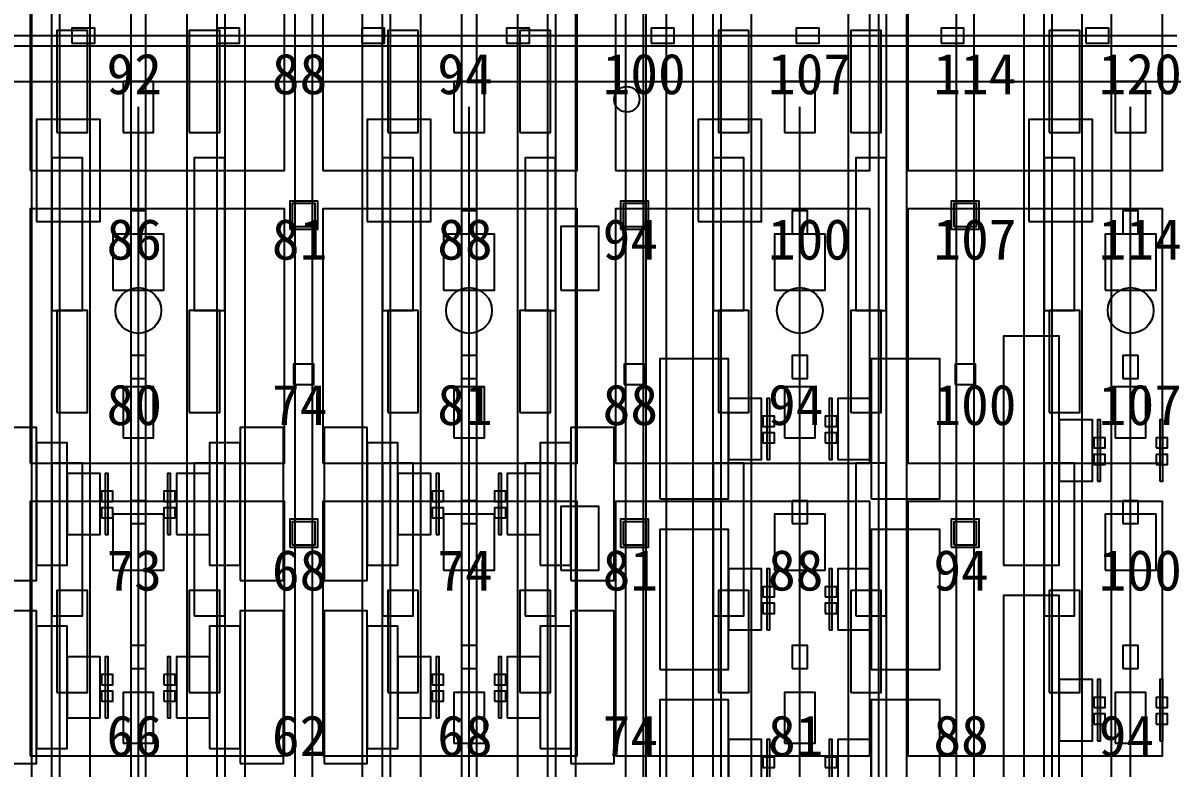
# Model space of a CAD drawing. Header units: metres. Extents: x -1640 to 1560, y -268 to 2338.
# Drawn here: x 94.21 to 139.22, y 1616.03 to 1645.3 of the extents above; entities that cross this region are included whole.
import ezdxf

# ---------------------------------------------------------------- set-up
doc = ezdxf.new("R2010")
doc.units = ezdxf.units.M
for name, color, linetype in [('1F_CHL', 4, 'Continuous'), ('1F_PUMP', 2, 'Continuous'), ('1F_SCR', 3, 'Continuous'), ('1F_STRUCT_COLUMN', 8, 'Continuous'), ('2F_CSF_LATERAL_RACK_CONCEPT', 9, 'Continuous'), ('2F_RFG', 5, 'Continuous'), ('2F_STRUCT_COLUMN', 8, 'Continuous'), ('2F_VMB', 6, 'Continuous'), ('3F_CLEANROOM_OVERHEAD_PIPE_DUCT_CONCEPT', 9, 'Continuous'), ('3F_CMP', 5, 'Continuous'), ('3F_EHS_EGRESS_DIST_M', 2, 'Continuous'), ('3F_EHS_EXTINGUISHER_HYDRANT_CABINET_CONCEPT', 1, 'Continuous'), ('3F_EHS_GAS_DETECTOR', 6, 'Continuous'), ('3F_ETCH', 2, 'Continuous'), ('3F_FOUP', 5, 'Continuous'), ('3F_OHT', 9, 'Continuous'), ('3F_OHTV', 1, 'Continuous'), ('3F_STK', 3, 'Continuous'), ('3F_STRUCT_COLUMN', 8, 'Continuous'), ('3F_TBAR', 6, 'Continuous'), ('3F_WET', 6, 'Continuous'), ('4F_FFU', 1, 'Continuous'), ('4F_STRUCT_PLENUM_TRUSS_CONCEPT', 9, 'Continuous'), ('5F_CHL', 4, 'Continuous'), ('5F_PUMP', 2, 'Continuous'), ('5F_SCR', 3, 'Continuous'), ('5F_STRUCT_COLUMN', 8, 'Continuous'), ('6F_CSF_LATERAL_RACK_CONCEPT', 9, 'Continuous'), ('6F_RFG', 5, 'Continuous'), ('6F_STRUCT_COLUMN', 8, 'Continuous'), ('6F_VMB', 6, 'Continuous'), ('7F_CLEANROOM_OVERHEAD_PIPE_DUCT_CONCEPT', 9, 'Continuous'), ('7F_CMP', 5, 'Continuous'), ('7F_EHS_EGRESS_DIST_M', 2, 'Continuous'), ('7F_EHS_EXTINGUISHER_HYDRANT_CABINET_CONCEPT', 1, 'Continuous'), ('7F_EHS_GAS_DETECTOR', 6, 'Continuous'), ('7F_ETCH', 2, 'Continuous'), ('7F_FOUP', 5, 'Continuous'), ('7F_OHT', 9, 'Continuous'), ('7F_OHTV', 1, 'Continuous'), ('7F_STK', 3, 'Continuous'), ('7F_STRUCT_COLUMN', 8, 'Continuous'), ('7F_TBAR', 6, 'Continuous'), ('7F_WET', 6, 'Continuous'), ('8F_FFU', 1, 'Continuous'), ('8F_STRUCT_PLENUM_TRUSS_CONCEPT', 9, 'Continuous'), ('EHS_TREATED_EXHAUST', 30, 'Continuous'), ('UTIL_ELEC.LV_CONCEPT', 2, 'Continuous'), ('UTIL_PCW.R_CONCEPT', 1, 'Continuous'), ('UTIL_PCW.S_CONCEPT', 6, 'Continuous')]:
    doc.layers.add(name, color=color, linetype=linetype)

msp = doc.modelspace()

# ---------------------------------------------------------------- linework, layer by layer
at = {"layer": '1F_CHL'}
for points in [[(115.35, 1634.8), (116.85, 1634.8), (116.85, 1637.3), (115.35, 1637.3)], [(115.35, 1623.8), (116.85, 1623.8), (116.85, 1626.3), (115.35, 1626.3)]]:
    msp.add_lwpolyline(points, close=True, dxfattribs=at)
at = {"layer": '1F_PUMP'}
for points in [[(95.55, 1641), (96.75, 1641), (96.75, 1645), (95.55, 1645)], [(100.75, 1641), (101.95, 1641), (101.95, 1645), (100.75, 1645)], [(108.55, 1641), (109.75, 1641), (109.75, 1645), (108.55, 1645)], [(113.75, 1641), (114.95, 1641), (114.95, 1645), (113.75, 1645)], [(121.55, 1641), (122.75, 1641), (122.75, 1645), (121.55, 1645)], [(126.75, 1641), (127.95, 1641), (127.95, 1645), (126.75, 1645)], [(134.55, 1641), (135.75, 1641), (135.75, 1645), (134.55, 1645)], [(95.55, 1630), (96.75, 1630), (96.75, 1634), (95.55, 1634)], [(100.75, 1630), (101.95, 1630), (101.95, 1634), (100.75, 1634)], [(108.55, 1630), (109.75, 1630), (109.75, 1634), (108.55, 1634)], [(113.75, 1630), (114.95, 1630), (114.95, 1634), (113.75, 1634)], [(121.55, 1630), (122.75, 1630), (122.75, 1634), (121.55, 1634)], [(126.75, 1630), (127.95, 1630), (127.95, 1634), (126.75, 1634)], [(134.55, 1630), (135.75, 1630), (135.75, 1634), (134.55, 1634)], [(95.55, 1619), (96.75, 1619), (96.75, 1623), (95.55, 1623)], [(100.75, 1619), (101.95, 1619), (101.95, 1623), (100.75, 1623)], [(108.55, 1619), (109.75, 1619), (109.75, 1623), (108.55, 1623)], [(113.75, 1619), (114.95, 1619), (114.95, 1623), (113.75, 1623)], [(121.55, 1619), (122.75, 1619), (122.75, 1623), (121.55, 1623)], [(126.75, 1619), (127.95, 1619), (127.95, 1623), (126.75, 1623)], [(134.55, 1619), (135.75, 1619), (135.75, 1623), (134.55, 1623)]]:
    msp.add_lwpolyline(points, close=True, dxfattribs=at)
at = {"layer": '1F_SCR'}
for points in [[(97.75, 1634.8), (99.75, 1634.8), (99.75, 1637), (97.75, 1637)], [(110.75, 1634.8), (112.75, 1634.8), (112.75, 1637), (110.75, 1637)], [(123.75, 1634.8), (125.75, 1634.8), (125.75, 1637), (123.75, 1637)], [(136.75, 1634.8), (138.75, 1634.8), (138.75, 1637), (136.75, 1637)], [(97.75, 1623.8), (99.75, 1623.8), (99.75, 1626), (97.75, 1626)], [(110.75, 1623.8), (112.75, 1623.8), (112.75, 1626), (110.75, 1626)], [(123.75, 1623.8), (125.75, 1623.8), (125.75, 1626), (123.75, 1626)], [(136.75, 1623.8), (138.75, 1623.8), (138.75, 1626), (136.75, 1626)]]:
    msp.add_lwpolyline(points, close=True, dxfattribs=at)
at = {"layer": '1F_STRUCT_COLUMN'}
for points in [[(104.7, 1637.2), (105.8, 1637.2), (105.8, 1638.3), (104.7, 1638.3)], [(117.7, 1637.2), (118.8, 1637.2), (118.8, 1638.3), (117.7, 1638.3)], [(130.7, 1637.2), (131.8, 1637.2), (131.8, 1638.3), (130.7, 1638.3)], [(104.7, 1624.7), (105.8, 1624.7), (105.8, 1625.8), (104.7, 1625.8)], [(117.7, 1624.7), (118.8, 1624.7), (118.8, 1625.8), (117.7, 1625.8)], [(130.7, 1624.7), (131.8, 1624.7), (131.8, 1625.8), (130.7, 1625.8)]]:
    msp.add_lwpolyline(points, close=True, dxfattribs=at)
at = {"layer": '2F_CSF_LATERAL_RACK_CONCEPT'}
for points in [[(94.55, 1573), (95.35, 1573), (95.35, 1719), (94.55, 1719)], [(102.15, 1573), (102.95, 1573), (102.95, 1719), (102.15, 1719)], [(107.55, 1573), (108.35, 1573), (108.35, 1719), (107.55, 1719)], [(115.15, 1573), (115.95, 1573), (115.95, 1719), (115.15, 1719)], [(120.55, 1573), (121.35, 1573), (121.35, 1719), (120.55, 1719)], [(128.15, 1573), (128.95, 1573), (128.95, 1719), (128.15, 1719)], [(133.55, 1573), (134.35, 1573), (134.35, 1719), (133.55, 1719)]]:
    msp.add_lwpolyline(points, close=True, dxfattribs=at)
at = {"layer": '2F_RFG'}
for points in [[(95.35, 1634), (96.55, 1634), (96.55, 1640), (95.35, 1640)], [(100.95, 1634), (102.15, 1634), (102.15, 1640), (100.95, 1640)], [(108.35, 1634), (109.55, 1634), (109.55, 1640), (108.35, 1640)], [(113.95, 1634), (115.15, 1634), (115.15, 1640), (113.95, 1640)], [(121.35, 1634), (122.55, 1634), (122.55, 1640), (121.35, 1640)], [(126.95, 1634), (128.15, 1634), (128.15, 1640), (126.95, 1640)], [(134.35, 1634), (135.55, 1634), (135.55, 1640), (134.35, 1640)], [(95.35, 1622), (96.55, 1622), (96.55, 1628), (95.35, 1628)], [(100.95, 1622), (102.15, 1622), (102.15, 1628), (100.95, 1628)], [(108.35, 1622), (109.55, 1622), (109.55, 1628), (108.35, 1628)], [(113.95, 1622), (115.15, 1622), (115.15, 1628), (113.95, 1628)], [(121.35, 1622), (122.55, 1622), (122.55, 1628), (121.35, 1628)], [(126.95, 1622), (128.15, 1622), (128.15, 1628), (126.95, 1628)], [(134.35, 1622), (135.55, 1622), (135.55, 1628), (134.35, 1628)]]:
    msp.add_lwpolyline(points, close=True, dxfattribs=at)
at = {"layer": '2F_STRUCT_COLUMN'}
for points in [[(104.8, 1637.3), (105.7, 1637.3), (105.7, 1638.2), (104.8, 1638.2)], [(117.8, 1637.3), (118.7, 1637.3), (118.7, 1638.2), (117.8, 1638.2)], [(130.8, 1637.3), (131.7, 1637.3), (131.7, 1638.2), (130.8, 1638.2)], [(104.8, 1624.8), (105.7, 1624.8), (105.7, 1625.7), (104.8, 1625.7)], [(117.8, 1624.8), (118.7, 1624.8), (118.7, 1625.7), (117.8, 1625.7)], [(130.8, 1624.8), (131.7, 1624.8), (131.7, 1625.7), (130.8, 1625.7)]]:
    msp.add_lwpolyline(points, close=True, dxfattribs=at)
at = {"layer": '2F_VMB'}
for points in [[(98.15, 1641), (99.35, 1641), (99.35, 1643), (98.15, 1643)], [(111.15, 1641), (112.35, 1641), (112.35, 1643), (111.15, 1643)], [(124.15, 1641), (125.35, 1641), (125.35, 1643), (124.15, 1643)], [(137.15, 1641), (138.35, 1641), (138.35, 1643), (137.15, 1643)], [(98.15, 1629), (99.35, 1629), (99.35, 1631), (98.15, 1631)], [(111.15, 1629), (112.35, 1629), (112.35, 1631), (111.15, 1631)], [(124.15, 1629), (125.35, 1629), (125.35, 1631), (124.15, 1631)], [(137.15, 1629), (138.35, 1629), (138.35, 1631), (137.15, 1631)], [(98.15, 1617), (99.35, 1617), (99.35, 1619), (98.15, 1619)], [(111.15, 1617), (112.35, 1617), (112.35, 1619), (111.15, 1619)], [(124.15, 1617), (125.35, 1617), (125.35, 1619), (124.15, 1619)], [(137.15, 1617), (138.35, 1617), (138.35, 1619), (137.15, 1619)]]:
    msp.add_lwpolyline(points, close=True, dxfattribs=at)
at = {"layer": '3F_CLEANROOM_OVERHEAD_PIPE_DUCT_CONCEPT'}
for points in [[(95.65, 1572), (96.85, 1572), (96.85, 1720), (95.65, 1720)], [(100.65, 1572), (101.85, 1572), (101.85, 1720), (100.65, 1720)], [(108.65, 1572), (109.85, 1572), (109.85, 1720), (108.65, 1720)], [(113.65, 1572), (114.85, 1572), (114.85, 1720), (113.65, 1720)], [(121.65, 1572), (122.85, 1572), (122.85, 1720), (121.65, 1720)], [(126.65, 1572), (127.85, 1572), (127.85, 1720), (126.65, 1720)], [(134.65, 1572), (135.85, 1572), (135.85, 1720), (134.65, 1720)]]:
    msp.add_lwpolyline(points, close=True, dxfattribs=at)
at = {"layer": '3F_CMP'}
for points in [[(119.25, 1626.6), (121.95, 1626.6), (121.95, 1632.1), (119.25, 1632.1)], [(127.55, 1626.6), (130.25, 1626.6), (130.25, 1632.1), (127.55, 1632.1)], [(121.95, 1628.15), (123.25, 1628.15), (123.25, 1630.55), (121.95, 1630.55)], [(126.25, 1628.15), (127.55, 1628.15), (127.55, 1630.55), (126.25, 1630.55)], [(119.25, 1619.9), (121.95, 1619.9), (121.95, 1625.4), (119.25, 1625.4)], [(127.55, 1619.9), (130.25, 1619.9), (130.25, 1625.4), (127.55, 1625.4)], [(121.95, 1621.45), (123.25, 1621.45), (123.25, 1623.85), (121.95, 1623.85)], [(126.25, 1621.45), (127.55, 1621.45), (127.55, 1623.85), (126.25, 1623.85)], [(119.25, 1613.2), (121.95, 1613.2), (121.95, 1618.7), (119.25, 1618.7)], [(127.55, 1613.2), (130.25, 1613.2), (130.25, 1618.7), (127.55, 1618.7)], [(121.95, 1614.75), (123.25, 1614.75), (123.25, 1617.15), (121.95, 1617.15)], [(126.25, 1614.75), (127.55, 1614.75), (127.55, 1617.15), (126.25, 1617.15)]]:
    msp.add_lwpolyline(points, close=True, dxfattribs=at)
at = {"layer": '3F_EHS_EXTINGUISHER_HYDRANT_CABINET_CONCEPT'}
msp.add_circle((117.95, 1642.3), 0.5, dxfattribs=at)
at = {"layer": '3F_EHS_GAS_DETECTOR'}
for centre in [(98.75, 1634), (111.75, 1634), (124.75, 1634), (137.75, 1634)]:
    msp.add_circle(centre, 0.9, dxfattribs=at)
at = {"layer": '3F_ETCH'}
for points in [[(93.05, 1623.4), (94.75, 1623.4), (94.75, 1629.4), (93.05, 1629.4)], [(102.75, 1623.4), (104.45, 1623.4), (104.45, 1629.4), (102.75, 1629.4)], [(106.05, 1623.4), (107.75, 1623.4), (107.75, 1629.4), (106.05, 1629.4)], [(115.75, 1623.4), (117.45, 1623.4), (117.45, 1629.4), (115.75, 1629.4)], [(94.75, 1624), (95.95, 1624), (95.95, 1628.8), (94.75, 1628.8)], [(101.55, 1624), (102.75, 1624), (102.75, 1628.8), (101.55, 1628.8)], [(107.75, 1624), (108.95, 1624), (108.95, 1628.8), (107.75, 1628.8)], [(114.55, 1624), (115.75, 1624), (115.75, 1628.8), (114.55, 1628.8)], [(95.95, 1625.2), (97.25, 1625.2), (97.25, 1627.6), (95.95, 1627.6)], [(100.25, 1625.2), (101.55, 1625.2), (101.55, 1627.6), (100.25, 1627.6)], [(108.95, 1625.2), (110.25, 1625.2), (110.25, 1627.6), (108.95, 1627.6)], [(113.25, 1625.2), (114.55, 1625.2), (114.55, 1627.6), (113.25, 1627.6)], [(93.05, 1616.2), (94.75, 1616.2), (94.75, 1622.2), (93.05, 1622.2)], [(102.75, 1616.2), (104.45, 1616.2), (104.45, 1622.2), (102.75, 1622.2)], [(106.05, 1616.2), (107.75, 1616.2), (107.75, 1622.2), (106.05, 1622.2)], [(115.75, 1616.2), (117.45, 1616.2), (117.45, 1622.2), (115.75, 1622.2)], [(94.75, 1616.8), (95.95, 1616.8), (95.95, 1621.6), (94.75, 1621.6)], [(101.55, 1616.8), (102.75, 1616.8), (102.75, 1621.6), (101.55, 1621.6)], [(107.75, 1616.8), (108.95, 1616.8), (108.95, 1621.6), (107.75, 1621.6)], [(114.55, 1616.8), (115.75, 1616.8), (115.75, 1621.6), (114.55, 1621.6)], [(95.95, 1618), (97.25, 1618), (97.25, 1620.4), (95.95, 1620.4)], [(100.25, 1618), (101.55, 1618), (101.55, 1620.4), (100.25, 1620.4)], [(108.95, 1618), (110.25, 1618), (110.25, 1620.4), (108.95, 1620.4)], [(113.25, 1618), (114.55, 1618), (114.55, 1620.4), (113.25, 1620.4)]]:
    msp.add_lwpolyline(points, close=True, dxfattribs=at)
at = {"layer": '3F_FOUP'}
for points in [[(123.3, 1629.45), (123.75, 1629.45), (123.75, 1629.85), (123.3, 1629.85)], [(125.75, 1629.45), (126.2, 1629.45), (126.2, 1629.85), (125.75, 1629.85)], [(123.3, 1628.8), (123.75, 1628.8), (123.75, 1629.2), (123.3, 1629.2)], [(125.75, 1628.8), (126.2, 1628.8), (126.2, 1629.2), (125.75, 1629.2)], [(136.3, 1628.6), (136.75, 1628.6), (136.75, 1629), (136.3, 1629)], [(138.75, 1628.6), (139.2, 1628.6), (139.2, 1629), (138.75, 1629)], [(136.3, 1627.95), (136.75, 1627.95), (136.75, 1628.35), (136.3, 1628.35)], [(138.75, 1627.95), (139.2, 1627.95), (139.2, 1628.35), (138.75, 1628.35)], [(97.3, 1626.5), (97.75, 1626.5), (97.75, 1626.9), (97.3, 1626.9)], [(99.75, 1626.5), (100.2, 1626.5), (100.2, 1626.9), (99.75, 1626.9)], [(110.3, 1626.5), (110.75, 1626.5), (110.75, 1626.9), (110.3, 1626.9)], [(112.75, 1626.5), (113.2, 1626.5), (113.2, 1626.9), (112.75, 1626.9)], [(97.3, 1625.85), (97.75, 1625.85), (97.75, 1626.25), (97.3, 1626.25)], [(99.75, 1625.85), (100.2, 1625.85), (100.2, 1626.25), (99.75, 1626.25)], [(110.3, 1625.85), (110.75, 1625.85), (110.75, 1626.25), (110.3, 1626.25)], [(112.75, 1625.85), (113.2, 1625.85), (113.2, 1626.25), (112.75, 1626.25)], [(123.3, 1622.75), (123.75, 1622.75), (123.75, 1623.15), (123.3, 1623.15)], [(125.75, 1622.75), (126.2, 1622.75), (126.2, 1623.15), (125.75, 1623.15)], [(123.3, 1622.1), (123.75, 1622.1), (123.75, 1622.5), (123.3, 1622.5)], [(125.75, 1622.1), (126.2, 1622.1), (126.2, 1622.5), (125.75, 1622.5)], [(97.3, 1619.3), (97.75, 1619.3), (97.75, 1619.7), (97.3, 1619.7)], [(99.75, 1619.3), (100.2, 1619.3), (100.2, 1619.7), (99.75, 1619.7)], [(110.3, 1619.3), (110.75, 1619.3), (110.75, 1619.7), (110.3, 1619.7)], [(112.75, 1619.3), (113.2, 1619.3), (113.2, 1619.7), (112.75, 1619.7)], [(97.3, 1618.65), (97.75, 1618.65), (97.75, 1619.05), (97.3, 1619.05)], [(99.75, 1618.65), (100.2, 1618.65), (100.2, 1619.05), (99.75, 1619.05)], [(110.3, 1618.65), (110.75, 1618.65), (110.75, 1619.05), (110.3, 1619.05)], [(112.75, 1618.65), (113.2, 1618.65), (113.2, 1619.05), (112.75, 1619.05)], [(136.3, 1618.4), (136.75, 1618.4), (136.75, 1618.8), (136.3, 1618.8)], [(138.75, 1618.4), (139.2, 1618.4), (139.2, 1618.8), (138.75, 1618.8)], [(136.3, 1617.75), (136.75, 1617.75), (136.75, 1618.15), (136.3, 1618.15)], [(138.75, 1617.75), (139.2, 1617.75), (139.2, 1618.15), (138.75, 1618.15)], [(123.3, 1616.05), (123.75, 1616.05), (123.75, 1616.45), (123.3, 1616.45)], [(125.75, 1616.05), (126.2, 1616.05), (126.2, 1616.45), (125.75, 1616.45)]]:
    msp.add_lwpolyline(points, close=True, dxfattribs=at)
at = {"layer": '3F_OHT'}
for p, q in [((-31.5, 1644.8), (190, 1644.8)), ((98.75, 1572), (98.75, 1642)), ((111.75, 1572), (111.75, 1642)), ((124.75, 1572), (124.75, 1642)), ((137.75, 1572), (137.75, 1642))]:
    msp.add_line(p, q, dxfattribs=at)
at = {"layer": '3F_OHTV'}
for points in [[(96.14, 1644.5), (97.04, 1644.5), (97.04, 1645.1), (96.14, 1645.1)], [(101.83, 1644.5), (102.73, 1644.5), (102.73, 1645.1), (101.83, 1645.1)], [(107.53, 1644.5), (108.43, 1644.5), (108.43, 1645.1), (107.53, 1645.1)], [(113.22, 1644.5), (114.12, 1644.5), (114.12, 1645.1), (113.22, 1645.1)], [(118.91, 1644.5), (119.81, 1644.5), (119.81, 1645.1), (118.91, 1645.1)], [(124.61, 1644.5), (125.51, 1644.5), (125.51, 1645.1), (124.61, 1645.1)], [(130.3, 1644.5), (131.2, 1644.5), (131.2, 1645.1), (130.3, 1645.1)], [(135.99, 1644.5), (136.89, 1644.5), (136.89, 1645.1), (135.99, 1645.1)], [(98.45, 1637.02), (99.05, 1637.02), (99.05, 1637.92), (98.45, 1637.92)], [(111.45, 1637.02), (112.05, 1637.02), (112.05, 1637.92), (111.45, 1637.92)], [(124.45, 1637.02), (125.05, 1637.02), (125.05, 1637.92), (124.45, 1637.92)], [(137.45, 1637.02), (138.05, 1637.02), (138.05, 1637.92), (137.45, 1637.92)], [(98.45, 1631.33), (99.05, 1631.33), (99.05, 1632.23), (98.45, 1632.23)], [(111.45, 1631.33), (112.05, 1631.33), (112.05, 1632.23), (111.45, 1632.23)], [(124.45, 1631.33), (125.05, 1631.33), (125.05, 1632.23), (124.45, 1632.23)], [(137.45, 1631.33), (138.05, 1631.33), (138.05, 1632.23), (137.45, 1632.23)], [(98.45, 1625.63), (99.05, 1625.63), (99.05, 1626.53), (98.45, 1626.53)], [(111.45, 1625.63), (112.05, 1625.63), (112.05, 1626.53), (111.45, 1626.53)], [(124.45, 1625.63), (125.05, 1625.63), (125.05, 1626.53), (124.45, 1626.53)], [(137.45, 1625.63), (138.05, 1625.63), (138.05, 1626.53), (137.45, 1626.53)], [(98.45, 1619.94), (99.05, 1619.94), (99.05, 1620.84), (98.45, 1620.84)], [(111.45, 1619.94), (112.05, 1619.94), (112.05, 1620.84), (111.45, 1620.84)], [(124.45, 1619.94), (125.05, 1619.94), (125.05, 1620.84), (124.45, 1620.84)], [(137.45, 1619.94), (138.05, 1619.94), (138.05, 1620.84), (137.45, 1620.84)]]:
    msp.add_lwpolyline(points, close=True, dxfattribs=at)
at = {"layer": '3F_STK'}
for points in [[(94.75, 1637.5), (97.25, 1637.5), (97.25, 1641.5), (94.75, 1641.5)], [(107.75, 1637.5), (110.25, 1637.5), (110.25, 1641.5), (107.75, 1641.5)], [(120.75, 1637.5), (123.25, 1637.5), (123.25, 1641.5), (120.75, 1641.5)], [(133.75, 1637.5), (136.25, 1637.5), (136.25, 1641.5), (133.75, 1641.5)]]:
    msp.add_lwpolyline(points, close=True, dxfattribs=at)
at = {"layer": '3F_STRUCT_COLUMN'}
for points in [[(104.85, 1631.1), (105.65, 1631.1), (105.65, 1631.9), (104.85, 1631.9)], [(117.85, 1631.1), (118.65, 1631.1), (118.65, 1631.9), (117.85, 1631.9)], [(130.85, 1631.1), (131.65, 1631.1), (131.65, 1631.9), (130.85, 1631.9)]]:
    msp.add_lwpolyline(points, close=True, dxfattribs=at)
at = {"layer": '3F_TBAR'}
for points in [[(123.45, 1628.15), (123.57, 1628.15), (123.57, 1630.55), (123.45, 1630.55)], [(125.9, 1628.15), (126.02, 1628.15), (126.02, 1630.55), (125.9, 1630.55)], [(136.45, 1627.3), (136.57, 1627.3), (136.57, 1629.7), (136.45, 1629.7)], [(138.9, 1627.3), (139.02, 1627.3), (139.02, 1629.7), (138.9, 1629.7)], [(97.45, 1625.2), (97.57, 1625.2), (97.57, 1627.6), (97.45, 1627.6)], [(99.9, 1625.2), (100.02, 1625.2), (100.02, 1627.6), (99.9, 1627.6)], [(110.45, 1625.2), (110.57, 1625.2), (110.57, 1627.6), (110.45, 1627.6)], [(112.9, 1625.2), (113.02, 1625.2), (113.02, 1627.6), (112.9, 1627.6)], [(123.45, 1621.45), (123.57, 1621.45), (123.57, 1623.85), (123.45, 1623.85)], [(125.9, 1621.45), (126.02, 1621.45), (126.02, 1623.85), (125.9, 1623.85)], [(97.45, 1618), (97.57, 1618), (97.57, 1620.4), (97.45, 1620.4)], [(99.9, 1618), (100.02, 1618), (100.02, 1620.4), (99.9, 1620.4)], [(110.45, 1618), (110.57, 1618), (110.57, 1620.4), (110.45, 1620.4)], [(112.9, 1618), (113.02, 1618), (113.02, 1620.4), (112.9, 1620.4)], [(136.45, 1617.1), (136.57, 1617.1), (136.57, 1619.5), (136.45, 1619.5)], [(138.9, 1617.1), (139.02, 1617.1), (139.02, 1619.5), (138.9, 1619.5)], [(123.45, 1614.75), (123.57, 1614.75), (123.57, 1617.15), (123.45, 1617.15)], [(125.9, 1614.75), (126.02, 1614.75), (126.02, 1617.15), (125.9, 1617.15)]]:
    msp.add_lwpolyline(points, close=True, dxfattribs=at)
at = {"layer": '3F_WET'}
for points in [[(132.75, 1624), (134.95, 1624), (134.95, 1633), (132.75, 1633)], [(134.95, 1627.3), (136.25, 1627.3), (136.25, 1629.7), (134.95, 1629.7)], [(132.75, 1613.8), (134.95, 1613.8), (134.95, 1622.8), (132.75, 1622.8)], [(134.95, 1617.1), (136.25, 1617.1), (136.25, 1619.5), (134.95, 1619.5)]]:
    msp.add_lwpolyline(points, close=True, dxfattribs=at)
at = {"layer": '4F_FFU'}
for points in [[(94.5, 1639.5), (104.5, 1639.5), (104.5, 1649.5), (94.5, 1649.5)], [(106, 1639.5), (116, 1639.5), (116, 1649.5), (106, 1649.5)], [(117.5, 1639.5), (127.5, 1639.5), (127.5, 1649.5), (117.5, 1649.5)], [(129, 1639.5), (139, 1639.5), (139, 1649.5), (129, 1649.5)], [(94.5, 1628), (104.5, 1628), (104.5, 1638), (94.5, 1638)], [(106, 1628), (116, 1628), (116, 1638), (106, 1638)], [(117.5, 1628), (127.5, 1628), (127.5, 1638), (117.5, 1638)], [(129, 1628), (139, 1628), (139, 1638), (129, 1638)], [(94.5, 1616.5), (104.5, 1616.5), (104.5, 1626.5), (94.5, 1626.5)], [(106, 1616.5), (116, 1616.5), (116, 1626.5), (106, 1626.5)], [(117.5, 1616.5), (127.5, 1616.5), (127.5, 1626.5), (117.5, 1626.5)], [(129, 1616.5), (139, 1616.5), (139, 1626.5), (129, 1626.5)]]:
    msp.add_lwpolyline(points, close=True, dxfattribs=at)
at = {"layer": '4F_STRUCT_PLENUM_TRUSS_CONCEPT'}
for points in [[(104.9, 1569), (105.6, 1569), (105.6, 1723), (104.9, 1723)], [(117.9, 1569), (118.6, 1569), (118.6, 1723), (117.9, 1723)], [(130.9, 1569), (131.6, 1569), (131.6, 1723), (130.9, 1723)]]:
    msp.add_lwpolyline(points, close=True, dxfattribs=at)
at = {"layer": '5F_CHL'}
for points in [[(115.35, 1634.8), (116.85, 1634.8), (116.85, 1637.3), (115.35, 1637.3)], [(115.35, 1623.8), (116.85, 1623.8), (116.85, 1626.3), (115.35, 1626.3)]]:
    msp.add_lwpolyline(points, close=True, dxfattribs=at)
at = {"layer": '5F_PUMP'}
for points in [[(95.55, 1641), (96.75, 1641), (96.75, 1645), (95.55, 1645)], [(100.75, 1641), (101.95, 1641), (101.95, 1645), (100.75, 1645)], [(108.55, 1641), (109.75, 1641), (109.75, 1645), (108.55, 1645)], [(113.75, 1641), (114.95, 1641), (114.95, 1645), (113.75, 1645)], [(121.55, 1641), (122.75, 1641), (122.75, 1645), (121.55, 1645)], [(126.75, 1641), (127.95, 1641), (127.95, 1645), (126.75, 1645)], [(134.55, 1641), (135.75, 1641), (135.75, 1645), (134.55, 1645)], [(95.55, 1630), (96.75, 1630), (96.75, 1634), (95.55, 1634)], [(100.75, 1630), (101.95, 1630), (101.95, 1634), (100.75, 1634)], [(108.55, 1630), (109.75, 1630), (109.75, 1634), (108.55, 1634)], [(113.75, 1630), (114.95, 1630), (114.95, 1634), (113.75, 1634)], [(121.55, 1630), (122.75, 1630), (122.75, 1634), (121.55, 1634)], [(126.75, 1630), (127.95, 1630), (127.95, 1634), (126.75, 1634)], [(134.55, 1630), (135.75, 1630), (135.75, 1634), (134.55, 1634)], [(95.55, 1619), (96.75, 1619), (96.75, 1623), (95.55, 1623)], [(100.75, 1619), (101.95, 1619), (101.95, 1623), (100.75, 1623)], [(108.55, 1619), (109.75, 1619), (109.75, 1623), (108.55, 1623)], [(113.75, 1619), (114.95, 1619), (114.95, 1623), (113.75, 1623)], [(121.55, 1619), (122.75, 1619), (122.75, 1623), (121.55, 1623)], [(126.75, 1619), (127.95, 1619), (127.95, 1623), (126.75, 1623)], [(134.55, 1619), (135.75, 1619), (135.75, 1623), (134.55, 1623)]]:
    msp.add_lwpolyline(points, close=True, dxfattribs=at)
at = {"layer": '5F_SCR'}
for points in [[(97.75, 1634.8), (99.75, 1634.8), (99.75, 1637), (97.75, 1637)], [(110.75, 1634.8), (112.75, 1634.8), (112.75, 1637), (110.75, 1637)], [(123.75, 1634.8), (125.75, 1634.8), (125.75, 1637), (123.75, 1637)], [(136.75, 1634.8), (138.75, 1634.8), (138.75, 1637), (136.75, 1637)], [(97.75, 1623.8), (99.75, 1623.8), (99.75, 1626), (97.75, 1626)], [(110.75, 1623.8), (112.75, 1623.8), (112.75, 1626), (110.75, 1626)], [(123.75, 1623.8), (125.75, 1623.8), (125.75, 1626), (123.75, 1626)], [(136.75, 1623.8), (138.75, 1623.8), (138.75, 1626), (136.75, 1626)]]:
    msp.add_lwpolyline(points, close=True, dxfattribs=at)
at = {"layer": '5F_STRUCT_COLUMN'}
for points in [[(104.7, 1637.2), (105.8, 1637.2), (105.8, 1638.3), (104.7, 1638.3)], [(117.7, 1637.2), (118.8, 1637.2), (118.8, 1638.3), (117.7, 1638.3)], [(130.7, 1637.2), (131.8, 1637.2), (131.8, 1638.3), (130.7, 1638.3)], [(104.7, 1624.7), (105.8, 1624.7), (105.8, 1625.8), (104.7, 1625.8)], [(117.7, 1624.7), (118.8, 1624.7), (118.8, 1625.8), (117.7, 1625.8)], [(130.7, 1624.7), (131.8, 1624.7), (131.8, 1625.8), (130.7, 1625.8)]]:
    msp.add_lwpolyline(points, close=True, dxfattribs=at)
at = {"layer": '6F_CSF_LATERAL_RACK_CONCEPT'}
for points in [[(94.55, 1573), (95.35, 1573), (95.35, 1719), (94.55, 1719)], [(102.15, 1573), (102.95, 1573), (102.95, 1719), (102.15, 1719)], [(107.55, 1573), (108.35, 1573), (108.35, 1719), (107.55, 1719)], [(115.15, 1573), (115.95, 1573), (115.95, 1719), (115.15, 1719)], [(120.55, 1573), (121.35, 1573), (121.35, 1719), (120.55, 1719)], [(128.15, 1573), (128.95, 1573), (128.95, 1719), (128.15, 1719)], [(133.55, 1573), (134.35, 1573), (134.35, 1719), (133.55, 1719)]]:
    msp.add_lwpolyline(points, close=True, dxfattribs=at)
at = {"layer": '6F_RFG'}
for points in [[(95.35, 1634), (96.55, 1634), (96.55, 1640), (95.35, 1640)], [(100.95, 1634), (102.15, 1634), (102.15, 1640), (100.95, 1640)], [(108.35, 1634), (109.55, 1634), (109.55, 1640), (108.35, 1640)], [(113.95, 1634), (115.15, 1634), (115.15, 1640), (113.95, 1640)], [(121.35, 1634), (122.55, 1634), (122.55, 1640), (121.35, 1640)], [(126.95, 1634), (128.15, 1634), (128.15, 1640), (126.95, 1640)], [(134.35, 1634), (135.55, 1634), (135.55, 1640), (134.35, 1640)], [(95.35, 1622), (96.55, 1622), (96.55, 1628), (95.35, 1628)], [(100.95, 1622), (102.15, 1622), (102.15, 1628), (100.95, 1628)], [(108.35, 1622), (109.55, 1622), (109.55, 1628), (108.35, 1628)], [(113.95, 1622), (115.15, 1622), (115.15, 1628), (113.95, 1628)], [(121.35, 1622), (122.55, 1622), (122.55, 1628), (121.35, 1628)], [(126.95, 1622), (128.15, 1622), (128.15, 1628), (126.95, 1628)], [(134.35, 1622), (135.55, 1622), (135.55, 1628), (134.35, 1628)]]:
    msp.add_lwpolyline(points, close=True, dxfattribs=at)
at = {"layer": '6F_STRUCT_COLUMN'}
for points in [[(104.8, 1637.3), (105.7, 1637.3), (105.7, 1638.2), (104.8, 1638.2)], [(117.8, 1637.3), (118.7, 1637.3), (118.7, 1638.2), (117.8, 1638.2)], [(130.8, 1637.3), (131.7, 1637.3), (131.7, 1638.2), (130.8, 1638.2)], [(104.8, 1624.8), (105.7, 1624.8), (105.7, 1625.7), (104.8, 1625.7)], [(117.8, 1624.8), (118.7, 1624.8), (118.7, 1625.7), (117.8, 1625.7)], [(130.8, 1624.8), (131.7, 1624.8), (131.7, 1625.7), (130.8, 1625.7)]]:
    msp.add_lwpolyline(points, close=True, dxfattribs=at)
at = {"layer": '6F_VMB'}
for points in [[(98.15, 1641), (99.35, 1641), (99.35, 1643), (98.15, 1643)], [(111.15, 1641), (112.35, 1641), (112.35, 1643), (111.15, 1643)], [(124.15, 1641), (125.35, 1641), (125.35, 1643), (124.15, 1643)], [(137.15, 1641), (138.35, 1641), (138.35, 1643), (137.15, 1643)], [(98.15, 1629), (99.35, 1629), (99.35, 1631), (98.15, 1631)], [(111.15, 1629), (112.35, 1629), (112.35, 1631), (111.15, 1631)], [(124.15, 1629), (125.35, 1629), (125.35, 1631), (124.15, 1631)], [(137.15, 1629), (138.35, 1629), (138.35, 1631), (137.15, 1631)], [(98.15, 1617), (99.35, 1617), (99.35, 1619), (98.15, 1619)], [(111.15, 1617), (112.35, 1617), (112.35, 1619), (111.15, 1619)], [(124.15, 1617), (125.35, 1617), (125.35, 1619), (124.15, 1619)], [(137.15, 1617), (138.35, 1617), (138.35, 1619), (137.15, 1619)]]:
    msp.add_lwpolyline(points, close=True, dxfattribs=at)
at = {"layer": '7F_CLEANROOM_OVERHEAD_PIPE_DUCT_CONCEPT'}
for points in [[(95.65, 1572), (96.85, 1572), (96.85, 1720), (95.65, 1720)], [(100.65, 1572), (101.85, 1572), (101.85, 1720), (100.65, 1720)], [(108.65, 1572), (109.85, 1572), (109.85, 1720), (108.65, 1720)], [(113.65, 1572), (114.85, 1572), (114.85, 1720), (113.65, 1720)], [(121.65, 1572), (122.85, 1572), (122.85, 1720), (121.65, 1720)], [(126.65, 1572), (127.85, 1572), (127.85, 1720), (126.65, 1720)], [(134.65, 1572), (135.85, 1572), (135.85, 1720), (134.65, 1720)]]:
    msp.add_lwpolyline(points, close=True, dxfattribs=at)
at = {"layer": '7F_CMP'}
for points in [[(119.25, 1626.6), (121.95, 1626.6), (121.95, 1632.1), (119.25, 1632.1)], [(127.55, 1626.6), (130.25, 1626.6), (130.25, 1632.1), (127.55, 1632.1)], [(121.95, 1628.15), (123.25, 1628.15), (123.25, 1630.55), (121.95, 1630.55)], [(126.25, 1628.15), (127.55, 1628.15), (127.55, 1630.55), (126.25, 1630.55)], [(119.25, 1619.9), (121.95, 1619.9), (121.95, 1625.4), (119.25, 1625.4)], [(127.55, 1619.9), (130.25, 1619.9), (130.25, 1625.4), (127.55, 1625.4)], [(121.95, 1621.45), (123.25, 1621.45), (123.25, 1623.85), (121.95, 1623.85)], [(126.25, 1621.45), (127.55, 1621.45), (127.55, 1623.85), (126.25, 1623.85)], [(119.25, 1613.2), (121.95, 1613.2), (121.95, 1618.7), (119.25, 1618.7)], [(127.55, 1613.2), (130.25, 1613.2), (130.25, 1618.7), (127.55, 1618.7)], [(121.95, 1614.75), (123.25, 1614.75), (123.25, 1617.15), (121.95, 1617.15)], [(126.25, 1614.75), (127.55, 1614.75), (127.55, 1617.15), (126.25, 1617.15)]]:
    msp.add_lwpolyline(points, close=True, dxfattribs=at)
at = {"layer": '7F_EHS_EXTINGUISHER_HYDRANT_CABINET_CONCEPT'}
msp.add_circle((117.95, 1642.3), 0.5, dxfattribs=at)
at = {"layer": '7F_EHS_GAS_DETECTOR'}
for centre in [(98.75, 1634), (111.75, 1634), (124.75, 1634), (137.75, 1634)]:
    msp.add_circle(centre, 0.9, dxfattribs=at)
at = {"layer": '7F_ETCH'}
for points in [[(93.05, 1623.4), (94.75, 1623.4), (94.75, 1629.4), (93.05, 1629.4)], [(102.75, 1623.4), (104.45, 1623.4), (104.45, 1629.4), (102.75, 1629.4)], [(106.05, 1623.4), (107.75, 1623.4), (107.75, 1629.4), (106.05, 1629.4)], [(115.75, 1623.4), (117.45, 1623.4), (117.45, 1629.4), (115.75, 1629.4)], [(94.75, 1624), (95.95, 1624), (95.95, 1628.8), (94.75, 1628.8)], [(101.55, 1624), (102.75, 1624), (102.75, 1628.8), (101.55, 1628.8)], [(107.75, 1624), (108.95, 1624), (108.95, 1628.8), (107.75, 1628.8)], [(114.55, 1624), (115.75, 1624), (115.75, 1628.8), (114.55, 1628.8)], [(95.95, 1625.2), (97.25, 1625.2), (97.25, 1627.6), (95.95, 1627.6)], [(100.25, 1625.2), (101.55, 1625.2), (101.55, 1627.6), (100.25, 1627.6)], [(108.95, 1625.2), (110.25, 1625.2), (110.25, 1627.6), (108.95, 1627.6)], [(113.25, 1625.2), (114.55, 1625.2), (114.55, 1627.6), (113.25, 1627.6)], [(93.05, 1616.2), (94.75, 1616.2), (94.75, 1622.2), (93.05, 1622.2)], [(102.75, 1616.2), (104.45, 1616.2), (104.45, 1622.2), (102.75, 1622.2)], [(106.05, 1616.2), (107.75, 1616.2), (107.75, 1622.2), (106.05, 1622.2)], [(115.75, 1616.2), (117.45, 1616.2), (117.45, 1622.2), (115.75, 1622.2)], [(94.75, 1616.8), (95.95, 1616.8), (95.95, 1621.6), (94.75, 1621.6)], [(101.55, 1616.8), (102.75, 1616.8), (102.75, 1621.6), (101.55, 1621.6)], [(107.75, 1616.8), (108.95, 1616.8), (108.95, 1621.6), (107.75, 1621.6)], [(114.55, 1616.8), (115.75, 1616.8), (115.75, 1621.6), (114.55, 1621.6)], [(95.95, 1618), (97.25, 1618), (97.25, 1620.4), (95.95, 1620.4)], [(100.25, 1618), (101.55, 1618), (101.55, 1620.4), (100.25, 1620.4)], [(108.95, 1618), (110.25, 1618), (110.25, 1620.4), (108.95, 1620.4)], [(113.25, 1618), (114.55, 1618), (114.55, 1620.4), (113.25, 1620.4)]]:
    msp.add_lwpolyline(points, close=True, dxfattribs=at)
at = {"layer": '7F_FOUP'}
for points in [[(123.3, 1629.45), (123.75, 1629.45), (123.75, 1629.85), (123.3, 1629.85)], [(125.75, 1629.45), (126.2, 1629.45), (126.2, 1629.85), (125.75, 1629.85)], [(123.3, 1628.8), (123.75, 1628.8), (123.75, 1629.2), (123.3, 1629.2)], [(125.75, 1628.8), (126.2, 1628.8), (126.2, 1629.2), (125.75, 1629.2)], [(136.3, 1628.6), (136.75, 1628.6), (136.75, 1629), (136.3, 1629)], [(138.75, 1628.6), (139.2, 1628.6), (139.2, 1629), (138.75, 1629)], [(136.3, 1627.95), (136.75, 1627.95), (136.75, 1628.35), (136.3, 1628.35)], [(138.75, 1627.95), (139.2, 1627.95), (139.2, 1628.35), (138.75, 1628.35)], [(97.3, 1626.5), (97.75, 1626.5), (97.75, 1626.9), (97.3, 1626.9)], [(99.75, 1626.5), (100.2, 1626.5), (100.2, 1626.9), (99.75, 1626.9)], [(110.3, 1626.5), (110.75, 1626.5), (110.75, 1626.9), (110.3, 1626.9)], [(112.75, 1626.5), (113.2, 1626.5), (113.2, 1626.9), (112.75, 1626.9)], [(97.3, 1625.85), (97.75, 1625.85), (97.75, 1626.25), (97.3, 1626.25)], [(99.75, 1625.85), (100.2, 1625.85), (100.2, 1626.25), (99.75, 1626.25)], [(110.3, 1625.85), (110.75, 1625.85), (110.75, 1626.25), (110.3, 1626.25)], [(112.75, 1625.85), (113.2, 1625.85), (113.2, 1626.25), (112.75, 1626.25)], [(123.3, 1622.75), (123.75, 1622.75), (123.75, 1623.15), (123.3, 1623.15)], [(125.75, 1622.75), (126.2, 1622.75), (126.2, 1623.15), (125.75, 1623.15)], [(123.3, 1622.1), (123.75, 1622.1), (123.75, 1622.5), (123.3, 1622.5)], [(125.75, 1622.1), (126.2, 1622.1), (126.2, 1622.5), (125.75, 1622.5)], [(97.3, 1619.3), (97.75, 1619.3), (97.75, 1619.7), (97.3, 1619.7)], [(99.75, 1619.3), (100.2, 1619.3), (100.2, 1619.7), (99.75, 1619.7)], [(110.3, 1619.3), (110.75, 1619.3), (110.75, 1619.7), (110.3, 1619.7)], [(112.75, 1619.3), (113.2, 1619.3), (113.2, 1619.7), (112.75, 1619.7)], [(97.3, 1618.65), (97.75, 1618.65), (97.75, 1619.05), (97.3, 1619.05)], [(99.75, 1618.65), (100.2, 1618.65), (100.2, 1619.05), (99.75, 1619.05)], [(110.3, 1618.65), (110.75, 1618.65), (110.75, 1619.05), (110.3, 1619.05)], [(112.75, 1618.65), (113.2, 1618.65), (113.2, 1619.05), (112.75, 1619.05)], [(136.3, 1618.4), (136.75, 1618.4), (136.75, 1618.8), (136.3, 1618.8)], [(138.75, 1618.4), (139.2, 1618.4), (139.2, 1618.8), (138.75, 1618.8)], [(136.3, 1617.75), (136.75, 1617.75), (136.75, 1618.15), (136.3, 1618.15)], [(138.75, 1617.75), (139.2, 1617.75), (139.2, 1618.15), (138.75, 1618.15)], [(123.3, 1616.05), (123.75, 1616.05), (123.75, 1616.45), (123.3, 1616.45)], [(125.75, 1616.05), (126.2, 1616.05), (126.2, 1616.45), (125.75, 1616.45)]]:
    msp.add_lwpolyline(points, close=True, dxfattribs=at)
at = {"layer": '7F_OHT'}
for p, q in [((-31.5, 1644.8), (190, 1644.8)), ((98.75, 1572), (98.75, 1642)), ((111.75, 1572), (111.75, 1642)), ((124.75, 1572), (124.75, 1642)), ((137.75, 1572), (137.75, 1642))]:
    msp.add_line(p, q, dxfattribs=at)
at = {"layer": '7F_OHTV'}
for points in [[(96.14, 1644.5), (97.04, 1644.5), (97.04, 1645.1), (96.14, 1645.1)], [(101.83, 1644.5), (102.73, 1644.5), (102.73, 1645.1), (101.83, 1645.1)], [(107.53, 1644.5), (108.43, 1644.5), (108.43, 1645.1), (107.53, 1645.1)], [(113.22, 1644.5), (114.12, 1644.5), (114.12, 1645.1), (113.22, 1645.1)], [(118.91, 1644.5), (119.81, 1644.5), (119.81, 1645.1), (118.91, 1645.1)], [(124.61, 1644.5), (125.51, 1644.5), (125.51, 1645.1), (124.61, 1645.1)], [(130.3, 1644.5), (131.2, 1644.5), (131.2, 1645.1), (130.3, 1645.1)], [(135.99, 1644.5), (136.89, 1644.5), (136.89, 1645.1), (135.99, 1645.1)], [(98.45, 1637.02), (99.05, 1637.02), (99.05, 1637.92), (98.45, 1637.92)], [(111.45, 1637.02), (112.05, 1637.02), (112.05, 1637.92), (111.45, 1637.92)], [(124.45, 1637.02), (125.05, 1637.02), (125.05, 1637.92), (124.45, 1637.92)], [(137.45, 1637.02), (138.05, 1637.02), (138.05, 1637.92), (137.45, 1637.92)], [(98.45, 1631.33), (99.05, 1631.33), (99.05, 1632.23), (98.45, 1632.23)], [(111.45, 1631.33), (112.05, 1631.33), (112.05, 1632.23), (111.45, 1632.23)], [(124.45, 1631.33), (125.05, 1631.33), (125.05, 1632.23), (124.45, 1632.23)], [(137.45, 1631.33), (138.05, 1631.33), (138.05, 1632.23), (137.45, 1632.23)], [(98.45, 1625.63), (99.05, 1625.63), (99.05, 1626.53), (98.45, 1626.53)], [(111.45, 1625.63), (112.05, 1625.63), (112.05, 1626.53), (111.45, 1626.53)], [(124.45, 1625.63), (125.05, 1625.63), (125.05, 1626.53), (124.45, 1626.53)], [(137.45, 1625.63), (138.05, 1625.63), (138.05, 1626.53), (137.45, 1626.53)], [(98.45, 1619.94), (99.05, 1619.94), (99.05, 1620.84), (98.45, 1620.84)], [(111.45, 1619.94), (112.05, 1619.94), (112.05, 1620.84), (111.45, 1620.84)], [(124.45, 1619.94), (125.05, 1619.94), (125.05, 1620.84), (124.45, 1620.84)], [(137.45, 1619.94), (138.05, 1619.94), (138.05, 1620.84), (137.45, 1620.84)]]:
    msp.add_lwpolyline(points, close=True, dxfattribs=at)
at = {"layer": '7F_STK'}
for points in [[(94.75, 1637.5), (97.25, 1637.5), (97.25, 1641.5), (94.75, 1641.5)], [(107.75, 1637.5), (110.25, 1637.5), (110.25, 1641.5), (107.75, 1641.5)], [(120.75, 1637.5), (123.25, 1637.5), (123.25, 1641.5), (120.75, 1641.5)], [(133.75, 1637.5), (136.25, 1637.5), (136.25, 1641.5), (133.75, 1641.5)]]:
    msp.add_lwpolyline(points, close=True, dxfattribs=at)
at = {"layer": '7F_STRUCT_COLUMN'}
for points in [[(104.85, 1631.1), (105.65, 1631.1), (105.65, 1631.9), (104.85, 1631.9)], [(117.85, 1631.1), (118.65, 1631.1), (118.65, 1631.9), (117.85, 1631.9)], [(130.85, 1631.1), (131.65, 1631.1), (131.65, 1631.9), (130.85, 1631.9)]]:
    msp.add_lwpolyline(points, close=True, dxfattribs=at)
at = {"layer": '7F_TBAR'}
for points in [[(123.45, 1628.15), (123.57, 1628.15), (123.57, 1630.55), (123.45, 1630.55)], [(125.9, 1628.15), (126.02, 1628.15), (126.02, 1630.55), (125.9, 1630.55)], [(136.45, 1627.3), (136.57, 1627.3), (136.57, 1629.7), (136.45, 1629.7)], [(138.9, 1627.3), (139.02, 1627.3), (139.02, 1629.7), (138.9, 1629.7)], [(97.45, 1625.2), (97.57, 1625.2), (97.57, 1627.6), (97.45, 1627.6)], [(99.9, 1625.2), (100.02, 1625.2), (100.02, 1627.6), (99.9, 1627.6)], [(110.45, 1625.2), (110.57, 1625.2), (110.57, 1627.6), (110.45, 1627.6)], [(112.9, 1625.2), (113.02, 1625.2), (113.02, 1627.6), (112.9, 1627.6)], [(123.45, 1621.45), (123.57, 1621.45), (123.57, 1623.85), (123.45, 1623.85)], [(125.9, 1621.45), (126.02, 1621.45), (126.02, 1623.85), (125.9, 1623.85)], [(97.45, 1618), (97.57, 1618), (97.57, 1620.4), (97.45, 1620.4)], [(99.9, 1618), (100.02, 1618), (100.02, 1620.4), (99.9, 1620.4)], [(110.45, 1618), (110.57, 1618), (110.57, 1620.4), (110.45, 1620.4)], [(112.9, 1618), (113.02, 1618), (113.02, 1620.4), (112.9, 1620.4)], [(136.45, 1617.1), (136.57, 1617.1), (136.57, 1619.5), (136.45, 1619.5)], [(138.9, 1617.1), (139.02, 1617.1), (139.02, 1619.5), (138.9, 1619.5)], [(123.45, 1614.75), (123.57, 1614.75), (123.57, 1617.15), (123.45, 1617.15)], [(125.9, 1614.75), (126.02, 1614.75), (126.02, 1617.15), (125.9, 1617.15)]]:
    msp.add_lwpolyline(points, close=True, dxfattribs=at)
at = {"layer": '7F_WET'}
for points in [[(132.75, 1624), (134.95, 1624), (134.95, 1633), (132.75, 1633)], [(134.95, 1627.3), (136.25, 1627.3), (136.25, 1629.7), (134.95, 1629.7)], [(132.75, 1613.8), (134.95, 1613.8), (134.95, 1622.8), (132.75, 1622.8)], [(134.95, 1617.1), (136.25, 1617.1), (136.25, 1619.5), (134.95, 1619.5)]]:
    msp.add_lwpolyline(points, close=True, dxfattribs=at)
at = {"layer": '8F_FFU'}
for points in [[(94.5, 1639.5), (104.5, 1639.5), (104.5, 1649.5), (94.5, 1649.5)], [(106, 1639.5), (116, 1639.5), (116, 1649.5), (106, 1649.5)], [(117.5, 1639.5), (127.5, 1639.5), (127.5, 1649.5), (117.5, 1649.5)], [(129, 1639.5), (139, 1639.5), (139, 1649.5), (129, 1649.5)], [(94.5, 1628), (104.5, 1628), (104.5, 1638), (94.5, 1638)], [(106, 1628), (116, 1628), (116, 1638), (106, 1638)], [(117.5, 1628), (127.5, 1628), (127.5, 1638), (117.5, 1638)], [(129, 1628), (139, 1628), (139, 1638), (129, 1638)], [(94.5, 1616.5), (104.5, 1616.5), (104.5, 1626.5), (94.5, 1626.5)], [(106, 1616.5), (116, 1616.5), (116, 1626.5), (106, 1626.5)], [(117.5, 1616.5), (127.5, 1616.5), (127.5, 1626.5), (117.5, 1626.5)], [(129, 1616.5), (139, 1616.5), (139, 1626.5), (129, 1626.5)]]:
    msp.add_lwpolyline(points, close=True, dxfattribs=at)
at = {"layer": '8F_STRUCT_PLENUM_TRUSS_CONCEPT'}
for points in [[(104.9, 1569), (105.6, 1569), (105.6, 1723), (104.9, 1723)], [(117.9, 1569), (118.6, 1569), (118.6, 1723), (117.9, 1723)], [(130.9, 1569), (131.6, 1569), (131.6, 1723), (130.9, 1723)]]:
    msp.add_lwpolyline(points, close=True, dxfattribs=at)
at = {"layer": 'EHS_TREATED_EXHAUST'}
for points in [[(98.45, 1573), (99.05, 1573), (99.05, 1731), (98.45, 1731)], [(98.45, 1573), (99.05, 1573), (99.05, 1731), (98.45, 1731)], [(111.45, 1573), (112.05, 1573), (112.05, 1731), (111.45, 1731)], [(111.45, 1573), (112.05, 1573), (112.05, 1731), (111.45, 1731)]]:
    msp.add_lwpolyline(points, close=True, dxfattribs=at)
at = {"layer": 'UTIL_ELEC.LV_CONCEPT'}
msp.add_line((137, 1574.7), (137, 1731.3), dxfattribs=at)
msp.add_line((137, 1574.7), (137, 1731.3), dxfattribs=at)
at = {"layer": 'UTIL_PCW.R_CONCEPT'}
for p, q in [((119.505, 1574.78), (119.505, 1717.23)), ((119.505, 1574.78), (119.505, 1717.23)), ((-279.4, 1644.4), (188.4, 1644.4)), ((-279.4, 1644.4), (188.4, 1644.4))]:
    msp.add_line(p, q, dxfattribs=at)
at = {"layer": 'UTIL_PCW.S_CONCEPT'}
for p, q in [((118.705, 1574.78), (118.705, 1717.23)), ((118.705, 1574.78), (118.705, 1717.23)), ((-279.4, 1643), (188.4, 1643)), ((-279.4, 1643), (188.4, 1643))]:
    msp.add_line(p, q, dxfattribs=at)

# ---------------------------------------------------------------- texts
at = {"layer": '3F_EHS_EGRESS_DIST_M'}
for s, p in [('92', (97.5, 1642.5)), ('88', (104, 1642.5)), ('94', (110.5, 1642.5)), ('100', (117, 1642.5)), ('107', (123.5, 1642.5)), ('114', (130, 1642.5)), ('120', (136.5, 1642.5)), ('86', (97.5, 1636)), ('81', (104, 1636)), ('88', (110.5, 1636)), ('94', (117, 1636)), ('100', (123.5, 1636)), ('107', (130, 1636)), ('114', (136.5, 1636)), ('80', (97.5, 1629.5)), ('74', (104, 1629.5)), ('81', (110.5, 1629.5)), ('88', (117, 1629.5)), ('94', (123.5, 1629.5)), ('100', (130, 1629.5)), ('107', (136.5, 1629.5)), ('73', (97.5, 1623)), ('68', (104, 1623)), ('74', (110.5, 1623)), ('81', (117, 1623)), ('88', (123.5, 1623)), ('94', (130, 1623)), ('100', (136.5, 1623)), ('66', (97.5, 1616.5)), ('62', (104, 1616.5)), ('68', (110.5, 1616.5)), ('74', (117, 1616.5)), ('81', (123.5, 1616.5)), ('88', (130, 1616.5)), ('94', (136.5, 1616.5))]:
    msp.add_text(s, height=1.6, dxfattribs=at).set_placement(p)
at = {"layer": '7F_EHS_EGRESS_DIST_M'}
for s, p in [('92', (97.5, 1642.5)), ('88', (104, 1642.5)), ('94', (110.5, 1642.5)), ('100', (117, 1642.5)), ('107', (123.5, 1642.5)), ('114', (130, 1642.5)), ('120', (136.5, 1642.5)), ('86', (97.5, 1636)), ('81', (104, 1636)), ('88', (110.5, 1636)), ('94', (117, 1636)), ('100', (123.5, 1636)), ('107', (130, 1636)), ('114', (136.5, 1636)), ('80', (97.5, 1629.5)), ('74', (104, 1629.5)), ('81', (110.5, 1629.5)), ('88', (117, 1629.5)), ('94', (123.5, 1629.5)), ('100', (130, 1629.5)), ('107', (136.5, 1629.5)), ('73', (97.5, 1623)), ('68', (104, 1623)), ('74', (110.5, 1623)), ('81', (117, 1623)), ('88', (123.5, 1623)), ('94', (130, 1623)), ('100', (136.5, 1623)), ('66', (97.5, 1616.5)), ('62', (104, 1616.5)), ('68', (110.5, 1616.5)), ('74', (117, 1616.5)), ('81', (123.5, 1616.5)), ('88', (130, 1616.5)), ('94', (136.5, 1616.5))]:
    msp.add_text(s, height=1.6, dxfattribs=at).set_placement(p)

doc.saveas('drawing.dxf')
